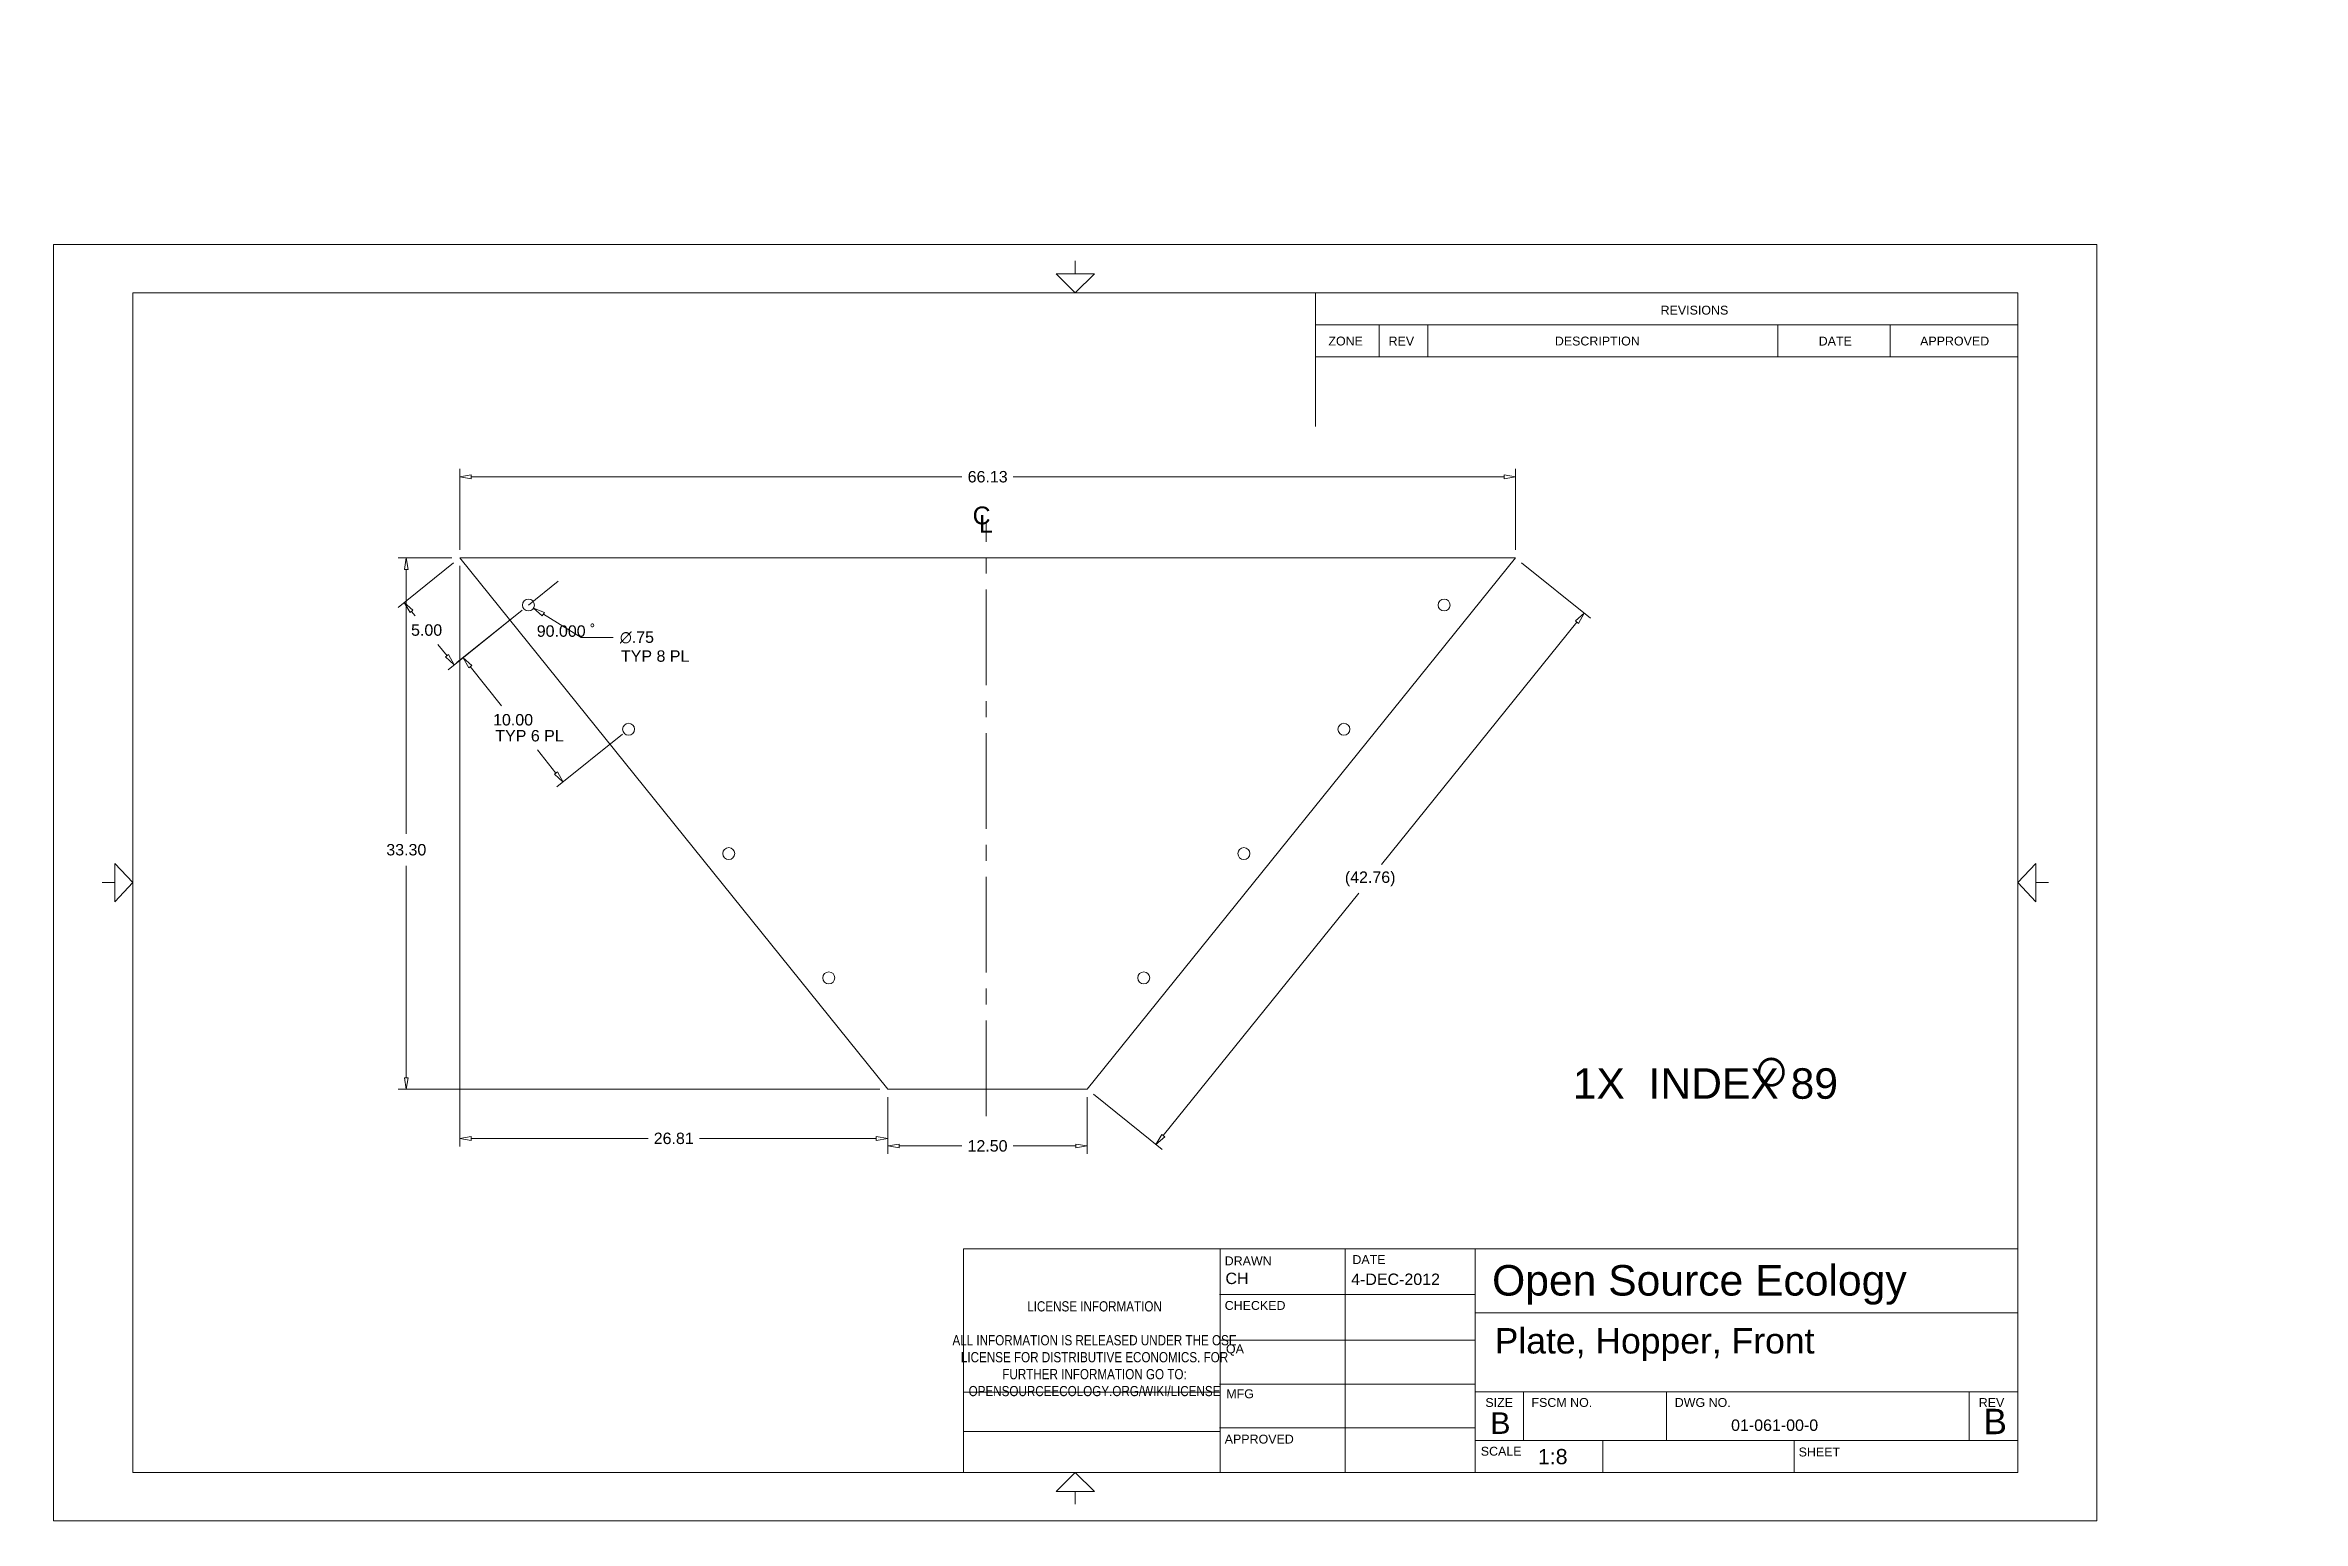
# Model space of a CAD drawing. Header units: inches. Extents: x -0.1 to 17.6, y 0 to 11.6.
import ezdxf

# ---------------------------------------------------------------- set-up
doc = ezdxf.new("R2010")
doc.units = ezdxf.units.IN
doc.header["$MEASUREMENT"] = 0
doc.linetypes.add('CENTER2', pattern=[1.125, 0.75, -0.125, 0.125, -0.125])
for name, color, linetype, lineweight in [('BEND CENTERS', 204, 'CENTER2', 0), ('CONTINUOUS', 7, 'Continuous', 0), ('DIMENSIONS', 7, 'Continuous', 0), ('INVISIBLE', 7, 'Continuous', 0), ('VISIBLE', 7, 'Continuous', 0)]:
    doc.layers.add(name, color=color, linetype=linetype, lineweight=lineweight)
doc.styles.get("Standard").update_dxf_attribs({"font": 'txt', "height": 0.125})
doc.dimstyles.get("Standard").update_dxf_attribs({"dimtxt": 0.18, "dimasz": 0.18, "dimexe": 0.18, "dimexo": 0.0625, "dimgap": 0.09, "dimtad": 0, "dimtih": 1, "dimtoh": 1, "dimdec": 4, "dimzin": 0, "dimdsep": 46, "dimtxsty": 'Standard', "dimcen": 0.09, "dimadec": 0, "dimazin": 0, "dimtfac": 1, "dimtdec": 4, "dimtofl": 0, "dimtmove": 0, "dimatfit": 3, "dimfxl": 1, "dimtolj": 1, "dimtzin": 0, "dimarcsym": 0})

# ---------------------------------------------------------------- blocks, each defined once
blk = doc.blocks.new('D1')
at = {"layer": 'DIMENSIONS'}
for p, q in [((3.181, 7.606), (3.181, 8.242)), ((3.271, 8.179), (7.112, 8.179)), ((11.357, 8.179), (7.515, 8.179)), ((11.447, 7.606), (11.447, 8.242))]:
    blk.add_line(p, q, dxfattribs=at)
for points in [[(3.181, 8.179), (3.271, 8.194), (3.271, 8.164), (3.181, 8.179)], [(11.447, 8.179), (11.357, 8.164), (11.357, 8.194), (11.447, 8.179)]]:
    blk.add_lwpolyline(points, dxfattribs=at)
at = {"layer": 'DIMENSIONS', "insert": (7.314, 8.179), "char_height": 0.08958, "attachment_point": 5}
for s in ['{\\fArial|b0|i0|c0|p0;66.13}{\\fMS Shell Dlg|b0|i0|c0|p0;\\H0.9444444x;}', '{\\fArial|b0|i0|c0|p0;}', '{\\fArial|b0|i0|c0|p0;}']:
    blk.add_mtext(s, dxfattribs=at)
blk = doc.blocks.new('D2')
at = {"layer": 'DIMENSIONS'}
for p, q in [((6.532, 3.319), (6.532, 2.874)), ((8.094, 3.319), (8.094, 2.874)), ((6.622, 2.937), (7.112, 2.937)), ((8.004, 2.937), (7.514, 2.937))]:
    blk.add_line(p, q, dxfattribs=at)
for points in [[(6.532, 2.937), (6.622, 2.952), (6.622, 2.922), (6.532, 2.937)], [(8.094, 2.937), (8.004, 2.922), (8.004, 2.952), (8.094, 2.937)]]:
    blk.add_lwpolyline(points, dxfattribs=at)
at = {"layer": 'DIMENSIONS', "insert": (7.313, 2.937), "char_height": 0.08958, "attachment_point": 5}
for s in ['{\\fArial|b0|i0|c0|p0;12.50}{\\fMS Shell Dlg|b0|i0|c0|p0;\\H0.9444444x;}', '{\\fArial|b0|i0|c0|p0;}', '{\\fArial|b0|i0|c0|p0;}']:
    blk.add_mtext(s, dxfattribs=at)
blk = doc.blocks.new('D3')
at = {"layer": 'DIMENSIONS'}
for p, q in [((3.181, 7.481), (3.181, 2.933)), ((6.532, 3.319), (6.532, 2.933)), ((3.271, 2.996), (4.655, 2.996)), ((6.442, 2.996), (5.058, 2.996))]:
    blk.add_line(p, q, dxfattribs=at)
for points in [[(3.181, 2.996), (3.271, 3.011), (3.271, 2.981), (3.181, 2.996)], [(6.532, 2.996), (6.442, 2.981), (6.442, 3.011), (6.532, 2.996)]]:
    blk.add_lwpolyline(points, dxfattribs=at)
at = {"layer": 'DIMENSIONS', "insert": (4.856, 2.996), "char_height": 0.08958, "attachment_point": 5}
for s in ['{\\fArial|b0|i0|c0|p0;26.81}{\\fMS Shell Dlg|b0|i0|c0|p0;\\H0.9444444x;}', '{\\fArial|b0|i0|c0|p0;}', '{\\fArial|b0|i0|c0|p0;}']:
    blk.add_mtext(s, dxfattribs=at)
blk = doc.blocks.new('D4')
at = {"layer": 'DIMENSIONS'}
for p, q in [((3.118, 7.544), (2.699, 7.544)), ((2.762, 7.454), (2.762, 5.382)), ((2.762, 3.471), (2.762, 5.132)), ((6.469, 3.381), (2.699, 3.381))]:
    blk.add_line(p, q, dxfattribs=at)
for points in [[(2.762, 7.544), (2.777, 7.454), (2.747, 7.454), (2.762, 7.544)], [(2.762, 3.381), (2.747, 3.471), (2.777, 3.471), (2.762, 3.381)]]:
    blk.add_lwpolyline(points, dxfattribs=at)
at = {"layer": 'DIMENSIONS', "insert": (2.762, 5.257), "char_height": 0.08958, "attachment_point": 5}
for s in ['{\\fArial|b0|i0|c0|p0;33.30}{\\fMS Shell Dlg|b0|i0|c0|p0;\\H0.9444444x;}', '{\\fArial|b0|i0|c0|p0;}', '{\\fArial|b0|i0|c0|p0;}']:
    blk.add_mtext(s, dxfattribs=at)
blk = doc.blocks.new('D5')
at = {"layer": 'DIMENSIONS'}
for p, q in [((11.495, 7.505), (12.033, 7.071)), ((11.928, 7.041), (10.398, 5.141)), ((8.689, 3.018), (10.219, 4.918)), ((8.143, 3.342), (8.681, 2.909))]:
    blk.add_line(p, q, dxfattribs=at)
for points in [[(11.985, 7.111), (11.94, 7.031), (11.917, 7.05), (11.985, 7.111)], [(8.632, 2.948), (8.677, 3.028), (8.7, 3.009), (8.632, 2.948)]]:
    blk.add_lwpolyline(points, dxfattribs=at)
at = {"layer": 'DIMENSIONS', "insert": (10.309, 5.029), "char_height": 0.08958, "attachment_point": 5}
for s in ['{\\fArial|b0|i0|c0|p0;(42.76)}{\\fMS Shell Dlg|b0|i0|c0|p0;\\H0.9444444x;}', '{\\fArial|b0|i0|c0|p0;}', '{\\fArial|b0|i0|c0|p0;}']:
    blk.add_mtext(s, dxfattribs=at)
blk = doc.blocks.new('D6')
at = {"layer": 'INVISIBLE', "insert": (4.013, 6.97), "char_height": 0.08958, "attachment_point": 5}
for s in ['{\\fArial|b0|i0|c0|p0;90.000 ˚}{\\fMS Shell Dlg|b0|i0|c0|p0;\\H0.9444444x;}', '{\\fArial|b0|i0|c0|p0;}', '{\\fArial|b0|i0|c0|p0;}']:
    blk.add_mtext(s, dxfattribs=at)
blk = doc.blocks.new('D7')
at = {"layer": 'DIMENSIONS'}
for p, q in [((3.132, 7.505), (2.698, 7.155)), ((2.803, 7.124), (2.831, 7.089)), ((3.67, 7.135), (3.089, 6.668)), ((3.082, 6.777), (3.01, 6.866))]:
    blk.add_line(p, q, dxfattribs=at)
for points in [[(2.746, 7.194), (2.814, 7.133), (2.791, 7.115), (2.746, 7.194)], [(3.138, 6.707), (3.07, 6.768), (3.093, 6.787), (3.138, 6.707)]]:
    blk.add_lwpolyline(points, dxfattribs=at)
at = {"layer": 'DIMENSIONS', "insert": (2.921, 6.978), "char_height": 0.08958, "attachment_point": 5}
for s in ['{\\fArial|b0|i0|c0|p0;5.00}{\\fMS Shell Dlg|b0|i0|c0|p0;\\H0.9444444x;}', '{\\fArial|b0|i0|c0|p0;}', '{\\fArial|b0|i0|c0|p0;}']:
    blk.add_mtext(s, dxfattribs=at)
blk = doc.blocks.new('D8')
at = {"layer": 'DIMENSIONS'}
for p, q in [((3.67, 7.135), (3.157, 6.723)), ((3.262, 6.692), (3.508, 6.386)), ((3.933, 5.858), (3.788, 6.039)), ((4.454, 6.162), (3.941, 5.749))]:
    blk.add_line(p, q, dxfattribs=at)
for points in [[(3.206, 6.762), (3.274, 6.701), (3.251, 6.682), (3.206, 6.762)], [(3.99, 5.788), (3.922, 5.849), (3.945, 5.868), (3.99, 5.788)]]:
    blk.add_lwpolyline(points, dxfattribs=at)
at = {"layer": 'DIMENSIONS', "char_height": 0.08958}
for s, insert, attachment_point in [('{\\fArial|b0|i0|c0|p0;10.00}{\\fMS Shell Dlg|b0|i0|c0|p0;\\H0.9444444x;}', (3.598, 6.275), 5), ('{\\fArial|b0|i0|c0|p0;TYP 6 PL}{\\fArial|b0|i0|c0|p0;}', (3.459, 6.15), 4), ('{\\fArial|b0|i0|c0|p0;}', (3.598, 6.275), 5)]:
    blk.add_mtext(s, dxfattribs=dict(at, insert=insert, attachment_point=attachment_point))
blk = doc.blocks.new('D9')
at = {"layer": 'DIMENSIONS'}
for p in [(3.835, 7.103), (4.381, 6.92)]:
    blk.add_line(p, (4.131, 6.92), dxfattribs=at)
blk.add_lwpolyline([(3.758, 7.15), (3.843, 7.116), (3.827, 7.09), (3.758, 7.15)], dxfattribs=at)
at = {"layer": 'DIMENSIONS', "char_height": 0.08958}
for s, insert, attachment_point in [('{\\fAlibre Symbols|b0|i0|c0|p0;n}{\\fArial|b0|i0|c0|p0;.75}{\\fMS Shell Dlg|b0|i0|c0|p0;\\H0.9444444x;}', (4.568, 6.92), 5), ('{\\fArial|b0|i0|c0|p0;}', (4.568, 6.92), 5), ('{\\fArial|b0|i0|c0|p0;TYP 8 PL}{\\fArial|b0|i0|c0|p0;}', (4.443, 6.774), 4)]:
    blk.add_mtext(s, dxfattribs=dict(at, insert=insert, attachment_point=attachment_point))
blk = doc.blocks.new('BLOCK0')
at = {"layer": 'CONTINUOUS'}
for p, q in [((16, 10), (0, 10)), ((0, 10), (0, 0)), ((16, 0), (16, 10)), ((8, 9.87), (8, 9.77)), ((15.38, 9.62), (0.62, 9.62)), ((0.62, 9.62), (0.62, 0.38)), ((9.88, 9.62), (9.88, 8.573)), ((15.38, 0.38), (15.38, 9.62)), ((9.88, 9.37), (15.38, 9.37)), ((10.38, 9.12), (10.38, 9.37)), ((10.76, 9.12), (10.76, 9.37)), ((13.5, 9.12), (13.5, 9.37)), ((14.38, 9.12), (14.38, 9.37)), ((9.88, 9.12), (15.38, 9.12)), ((0.38, 5), (0.48, 5)), ((15.62, 5), (15.52, 5)), ((7.124, 2.13), (7.124, 0.38)), ((7.124, 2.13), (11.13, 2.13)), ((9.135, 2.13), (9.135, 0.38)), ((10.114, 2.13), (10.114, 0.38)), ((11.13, 0.38), (11.13, 2.13)), ((11.13, 2.13), (15.38, 2.13)), ((11.13, 1.774), (9.13, 1.774)), ((11.13, 1.63), (15.38, 1.63)), ((11.13, 1.416), (9.13, 1.416)), ((11.13, 1.072), (9.13, 1.072)), ((9.13, 1.007), (7.124, 1.007)), ((11.13, 1.01), (15.38, 1.01)), ((11.51, 0.63), (11.51, 1.01)), ((12.63, 0.63), (12.63, 1.01)), ((15, 0.63), (15, 1.01)), ((11.13, 0.729), (9.13, 0.729)), ((9.13, 0.7), (7.124, 0.7)), ((11.13, 0.63), (15.38, 0.63)), ((12.13, 0.38), (12.13, 0.63)), ((13.63, 0.38), (13.63, 0.63)), ((0.62, 0.38), (15.38, 0.38)), ((8, 0.13), (8, 0.23)), ((0, 0), (16, 0))]:
    blk.add_line(p, q, dxfattribs=at)
for points in [[(7.85, 9.77), (8.15, 9.77), (8, 9.62), (8, 9.62), (7.85, 9.77)], [(0.48, 4.85), (0.48, 5.15), (0.62, 5), (0.62, 5), (0.48, 4.85)], [(15.52, 4.85), (15.52, 5.15), (15.38, 5), (15.38, 5), (15.52, 4.85)], [(7.85, 0.23), (8.15, 0.23), (8, 0.38), (8, 0.38), (7.85, 0.23)]]:
    blk.add_lwpolyline(points, dxfattribs=at)
at = {"layer": 'CONTINUOUS', "attachment_point": 4}
for s, insert, char_height in [('{\\fArial|b0|i0|c0|p0;\\C7;REVISIONS}{\\fArial|b0|i0|c0|p0;\\C7;}', (12.583, 9.484), 0.06968), ('{\\fArial|b0|i0|c0|p0;\\C7;ZONE}{\\fArial|b0|i0|c0|p0;\\C7;}', (9.982, 9.242), 0.06968), ('{\\fArial|b0|i0|c0|p0;\\C7;REV}{\\fArial|b0|i0|c0|p0;\\C7;}', (10.453, 9.242), 0.06968), ('{\\fArial|b0|i0|c0|p0;\\C7;DESCRIPTION}{\\fArial|b0|i0|c0|p0;\\C7;}', (11.755, 9.242), 0.06968), ('{\\fArial|b0|i0|c0|p0;\\C7;DATE}{\\fArial|b0|i0|c0|p0;\\C7;}', (13.821, 9.242), 0.06968), ('{\\fArial|b0|i0|c0|p0;\\C7;APPROVED}{\\fArial|b0|i0|c0|p0;\\C7;}', (14.615, 9.242), 0.06968), ('{\\fArial|b0|i0|c0|p0;\\C7;}', (-0.066, 6.073), 0.20903), ('{\\fArial|b0|i0|c0|p0;\\C7;}', (-0.066, 3.073), 0.20903), ('{\\fArial|b0|i0|c0|p0;\\C7;DRAWN}{\\fArial|b0|i0|c0|p0;\\C7;}', (9.17, 2.037), 0.06968), ('{\\fArial|b0|i0|c0|p0;\\C7;CH}{\\fArial|b0|i0|c0|p0;\\C7;}', (9.176, 1.899), 0.08958), ('{\\fArial|b0|i0|c0|p0;\\C7;DATE}{\\fArial|b0|i0|c0|p0;\\C7;}', (10.17, 2.047), 0.06968), ('{\\fArial|b0|i0|c0|p0;\\C7;4-DEC-2012}{\\fArial|b0|i0|c0|p0;\\C7;}', (10.16, 1.892), 0.08958), ('{\\fArial|b0|i0|c0|p0;\\C7;CHECKED}{\\fArial|b0|i0|c0|p0;\\C7;}', (9.17, 1.687), 0.06968), ('{\\fArial|b0|i0|c0|p0;\\C7;QA}{\\fArial|b0|i0|c0|p0;\\C7;}', (9.18, 1.338), 0.06968), ('{\\fArial|b0|i0|c0|p0;\\C7;MFG}{\\fArial|b0|i0|c0|p0;\\C7;}', (9.182, 0.995), 0.06968), ('{\\fArial|b0|i0|c0|p0;\\C7;SIZE}{\\fArial|b0|i0|c0|p0;\\C7;}', (11.211, 0.927), 0.06968), ('{\\fArial|b0|i0|c0|p0;\\C7;FSCM NO.}{\\fArial|b0|i0|c0|p0;\\C7;}', (11.572, 0.927), 0.06968), ('{\\fArial|b0|i0|c0|p0;\\C7;DWG NO.}{\\fArial|b0|i0|c0|p0;\\C7;}', (12.694, 0.927), 0.06968), ('{\\fArial|b0|i0|c0|p0;\\C7;REV}{\\fArial|b0|i0|c0|p0;\\C7;}', (15.074, 0.927), 0.06968), ('{\\fArial|b0|i0|c0|p0;\\C7;B}{\\fArial|b0|i0|c0|p0;\\C7;}', (11.25, 0.766), 0.16921), ('{\\fArial|b0|i0|c0|p0;\\C7;01-061-00-0}{\\fArial|b0|i0|c0|p0;\\C7;}', (13.135, 0.749), 0.08958), ('{\\fArial|b0|i0|c0|p0;\\C7;APPROVED}{\\fArial|b0|i0|c0|p0;\\C7;}', (9.17, 0.64), 0.06968), ('{\\fArial|b0|i0|c0|p0;\\C7;SCALE}{\\fArial|b0|i0|c0|p0;\\C7;}', (11.175, 0.545), 0.06968), ('{\\fArial|b0|i0|c0|p0;\\C7;SHEET}{\\fArial|b0|i0|c0|p0;\\C7;}', (13.664, 0.539), 0.06968), ('{\\fArial|b0|i0|c0|p0;\\C7;}', (-0.066, 0.073), 0.20903)]:
    blk.add_mtext(s, dxfattribs=dict(at, insert=insert, char_height=char_height))

msp = doc.modelspace()

# ---------------------------------------------------------------- linework, layer by layer
at = {"layer": 'BEND CENTERS'}
msp.add_line((7.3032, 3.1705), (7.3032, 7.8224), dxfattribs=at)
at = {"layer": 'INVISIBLE'}
msp.add_line((3.7186, 7.1746), (3.9505, 7.3614), dxfattribs=at)
at = {"layer": 'VISIBLE'}
for p, q in [((6.5318, 3.3814), (3.1806, 7.5439)), ((3.1806, 7.5439), (11.4468, 7.5439)), ((11.4468, 7.5439), (8.0943, 3.3814)), ((8.0943, 3.3814), (6.5318, 3.3814))]:
    msp.add_line(p, q, dxfattribs=at)
for centre in [(3.7186, 7.1746), (10.8879, 7.1746), (4.5025, 6.201), (10.104, 6.201), (5.2863, 5.2273), (9.3201, 5.2273), (6.0702, 4.2537), (8.5362, 4.2537)]:
    msp.add_circle(centre, 0.0469, dxfattribs=at)

# ---------------------------------------------------------------- block references
at = {"layer": 'CONTINUOUS'}
msp.add_blockref('BLOCK0', (0, 0), dxfattribs=at)

# ---------------------------------------------------------------- texts
for s, insert, char_height, attachment_point in [('{\\fArial|b0|i0|c0|p0;\\C7;C}{\\fArial|b0|i0|c0|p0;\\C7;\\H0.642857134x;}', (7.1962, 7.9459), 0.139352, 1), ('{\\fArial|b0|i0|c0|p0;\\C7;L}{\\fArial|b0|i0|c0|p0;\\C7;\\H0.642857134x;}', (7.2467, 7.8809), 0.139352, 1), ('{\\fArial|b0|i0|c0|p0;\\C7;1X  INDEX 89}{\\fArial|b0|i0|c0|p0;\\C7;\\H0.375x;}', (11.8951, 3.5456), 0.238889, 1), ('{\\fAlibre Symbols|b0|i0|c0|p0;\\C7;e}{\\fArial|b0|i0|c0|p0;\\C7;\\H0.25x;}', (13.3048, 3.7177), 0.358333, 1), ('{\\fArial|b0|i0|c0|p0;\\C7;Open Source Ecology}{\\fArial|b0|i0|c0|p0;\\C7;\\H0.375x;}', (11.2637, 2.0038), 0.238889, 1), ('{\\fArial Narrow|b0|i0|c0|p0;\\C7;LICENSE INFORMATION}{\\fArial Narrow|b0|i0|c0|p0;\\C7;\\P}{\\fArial Narrow|b0|i0|c0|p0;\\C7;\\PALL INFORMATION IS RELEASED UNDER THE OSE}{\\fArial Narrow|b0|i0|c0|p0;\\C7;\\PLICENSE FOR DISTRIBUTIVE ECONOMICS. FOR}{\\fArial Narrow|b0|i0|c0|p0;\\C7;\\PFURTHER INFORMATION GO TO:}{\\fArial Narrow|b0|i0|c0|p0;\\C7;\\POPENSOURCEECOLOGY.ORG/WIKI/LICENSE}{\\fArial|b0|i0|c0|p0;\\C7;\\H1.125x;}', (8.1507, 1.7204), 0.07963, 2), ('{\\fArial|b0|i0|c0|p0;\\C7;Plate, Hopper, Front}{\\fArial|b0|i0|c0|p0;\\C7;}', (11.2839, 1.5102), 0.199074, 1), ('{\\fArial|b0|i0|c0|p0;\\C7;B}{\\fArial|b0|i0|c0|p0;\\C7;\\H0.45x;}', (15.1096, 0.8782), 0.199074, 1), ('{\\fArial|b0|i0|c0|p0;\\C7;1:8}{\\fArial|b0|i0|c0|p0;\\C7;\\H0.75x;}', (11.6225, 0.5634), 0.119444, 1)]:
    msp.add_mtext(s, dxfattribs=dict(at, insert=insert, char_height=char_height, attachment_point=attachment_point))

# ---------------------------------------------------------------- dimensions: what is measured, and where the dimension line sits
at = {"layer": 'DIMENSIONS'}
for p2, picture, middle in [((11.4468, 7.5439), 'D1', (14.6169, 11.5606)), ((6.5318, 3.3814), 'D3', (12.1594, 6.3771))]:
    dim = msp.add_linear_dim(base=(0, 0), p1=(3.1806, 7.5439), p2=p2, dimstyle='Standard', override={"dimtxt": 0.089583, "dimtad": 0, "dimdec": 2, "dimzin": 0, "dimse1": 0, "dimse2": 0, "dimsd1": 0, "dimsd2": 0, "dimadec": 2, "dimazin": 0, "dimtol": 0, "dimlim": 0, "dimtp": 0.00019685, "dimtm": 7.87402e-05, "dimtdec": 2}, dxfattribs=at)
    dim.commit()
    dim.dimension.update_dxf_attribs({"geometry": picture, "text_midpoint": middle})
for p1, p2, angle, picture, middle, turn in [((3.71856, 7.17465), (3.18056, 7.54389), 128.83772, 'D7', (10.22383, 10.35897), 128.83772), ((6.5318, 3.3814), (3.1806, 7.5439), 90, 'D4', (10.0649, 8.6385), 90), ((11.4468, 7.5439), (8.0943, 3.3814), 231.15184, 'D5', (17.6118, 8.4107), 231.15184), ((8.0943, 3.3814), (6.5318, 3.3814), 180, 'D2', (14.6163, 6.3184), 180)]:
    dim = msp.add_linear_dim(base=(0, 0), p1=p1, p2=p2, angle=angle, dimstyle='Standard', override={"dimtxt": 0.089583, "dimtad": 0, "dimdec": 2, "dimzin": 0, "dimse1": 0, "dimse2": 0, "dimsd1": 0, "dimsd2": 0, "dimadec": 2, "dimazin": 0, "dimtol": 0, "dimlim": 0, "dimtp": 0.00019685, "dimtm": 7.87402e-05, "dimtdec": 2}, dxfattribs=at)
    dim.commit()
    dim.dimension.update_dxf_attribs({"geometry": picture, "text_midpoint": middle, "text_rotation": turn})
dim = msp.add_diameter_dim_2p(p1=(3.6749, 7.1918), p2=(3.7622, 7.1575), text='<>TYP 8 PL\\P', dimstyle='Standard', override={"dimtxt": 0.089583, "dimtad": 0, "dimdec": 2, "dimzin": 0, "dimse1": 0, "dimse2": 1, "dimsd1": 0, "dimsd2": 1, "dimadec": 2, "dimazin": 0, "dimtol": 0, "dimlim": 0, "dimtp": 0.00019685, "dimtm": 7.87402e-05, "dimtdec": 2}, dxfattribs=at)
dim.commit()
dim.dimension.update_dxf_attribs({"geometry": 'D9', "text_midpoint": (11.8717, 10.3015)})
dim = msp.add_linear_dim(base=(0, 0), p1=(3.7186, 7.1746), p2=(4.5025, 6.201), angle=308.83772, text='<>TYP 6 PL\\P', dimstyle='Standard', override={"dimtxt": 0.089583, "dimtad": 0, "dimdec": 2, "dimzin": 0, "dimse1": 0, "dimse2": 0, "dimsd1": 0, "dimsd2": 0, "dimadec": 2, "dimazin": 0, "dimtol": 0, "dimlim": 0, "dimtp": 0.00019685, "dimtm": 7.87402e-05, "dimtdec": 2}, dxfattribs=at)
dim.commit()
dim.dimension.update_dxf_attribs({"geometry": 'D8', "text_midpoint": (10.901, 9.6564), "text_rotation": 308.83772})
at = {"layer": 'INVISIBLE'}
dim = msp.add_angular_dim_2l(base=(11.31596, 10.351257), line1=((3.180561, 7.543889), (3.291073, 7.406625)), line2=((3.718557, 7.174645), (3.922073, 7.338496)), dimstyle='Standard', override={"dimtxt": 0.089583, "dimtad": 0, "dimdec": 3, "dimzin": 0, "dimse1": 1, "dimse2": 1, "dimsd1": 1, "dimsd2": 1, "dimadec": 3, "dimazin": 0, "dimtol": 0, "dimlim": 0, "dimtp": 0.000687117, "dimtm": 0.000687117, "dimtdec": 3}, dxfattribs=at)
dim.commit()
dim.dimension.update_dxf_attribs({"geometry": 'D6', "text_midpoint": (11.31596, 10.351257)})

doc.saveas('drawing.dxf')
